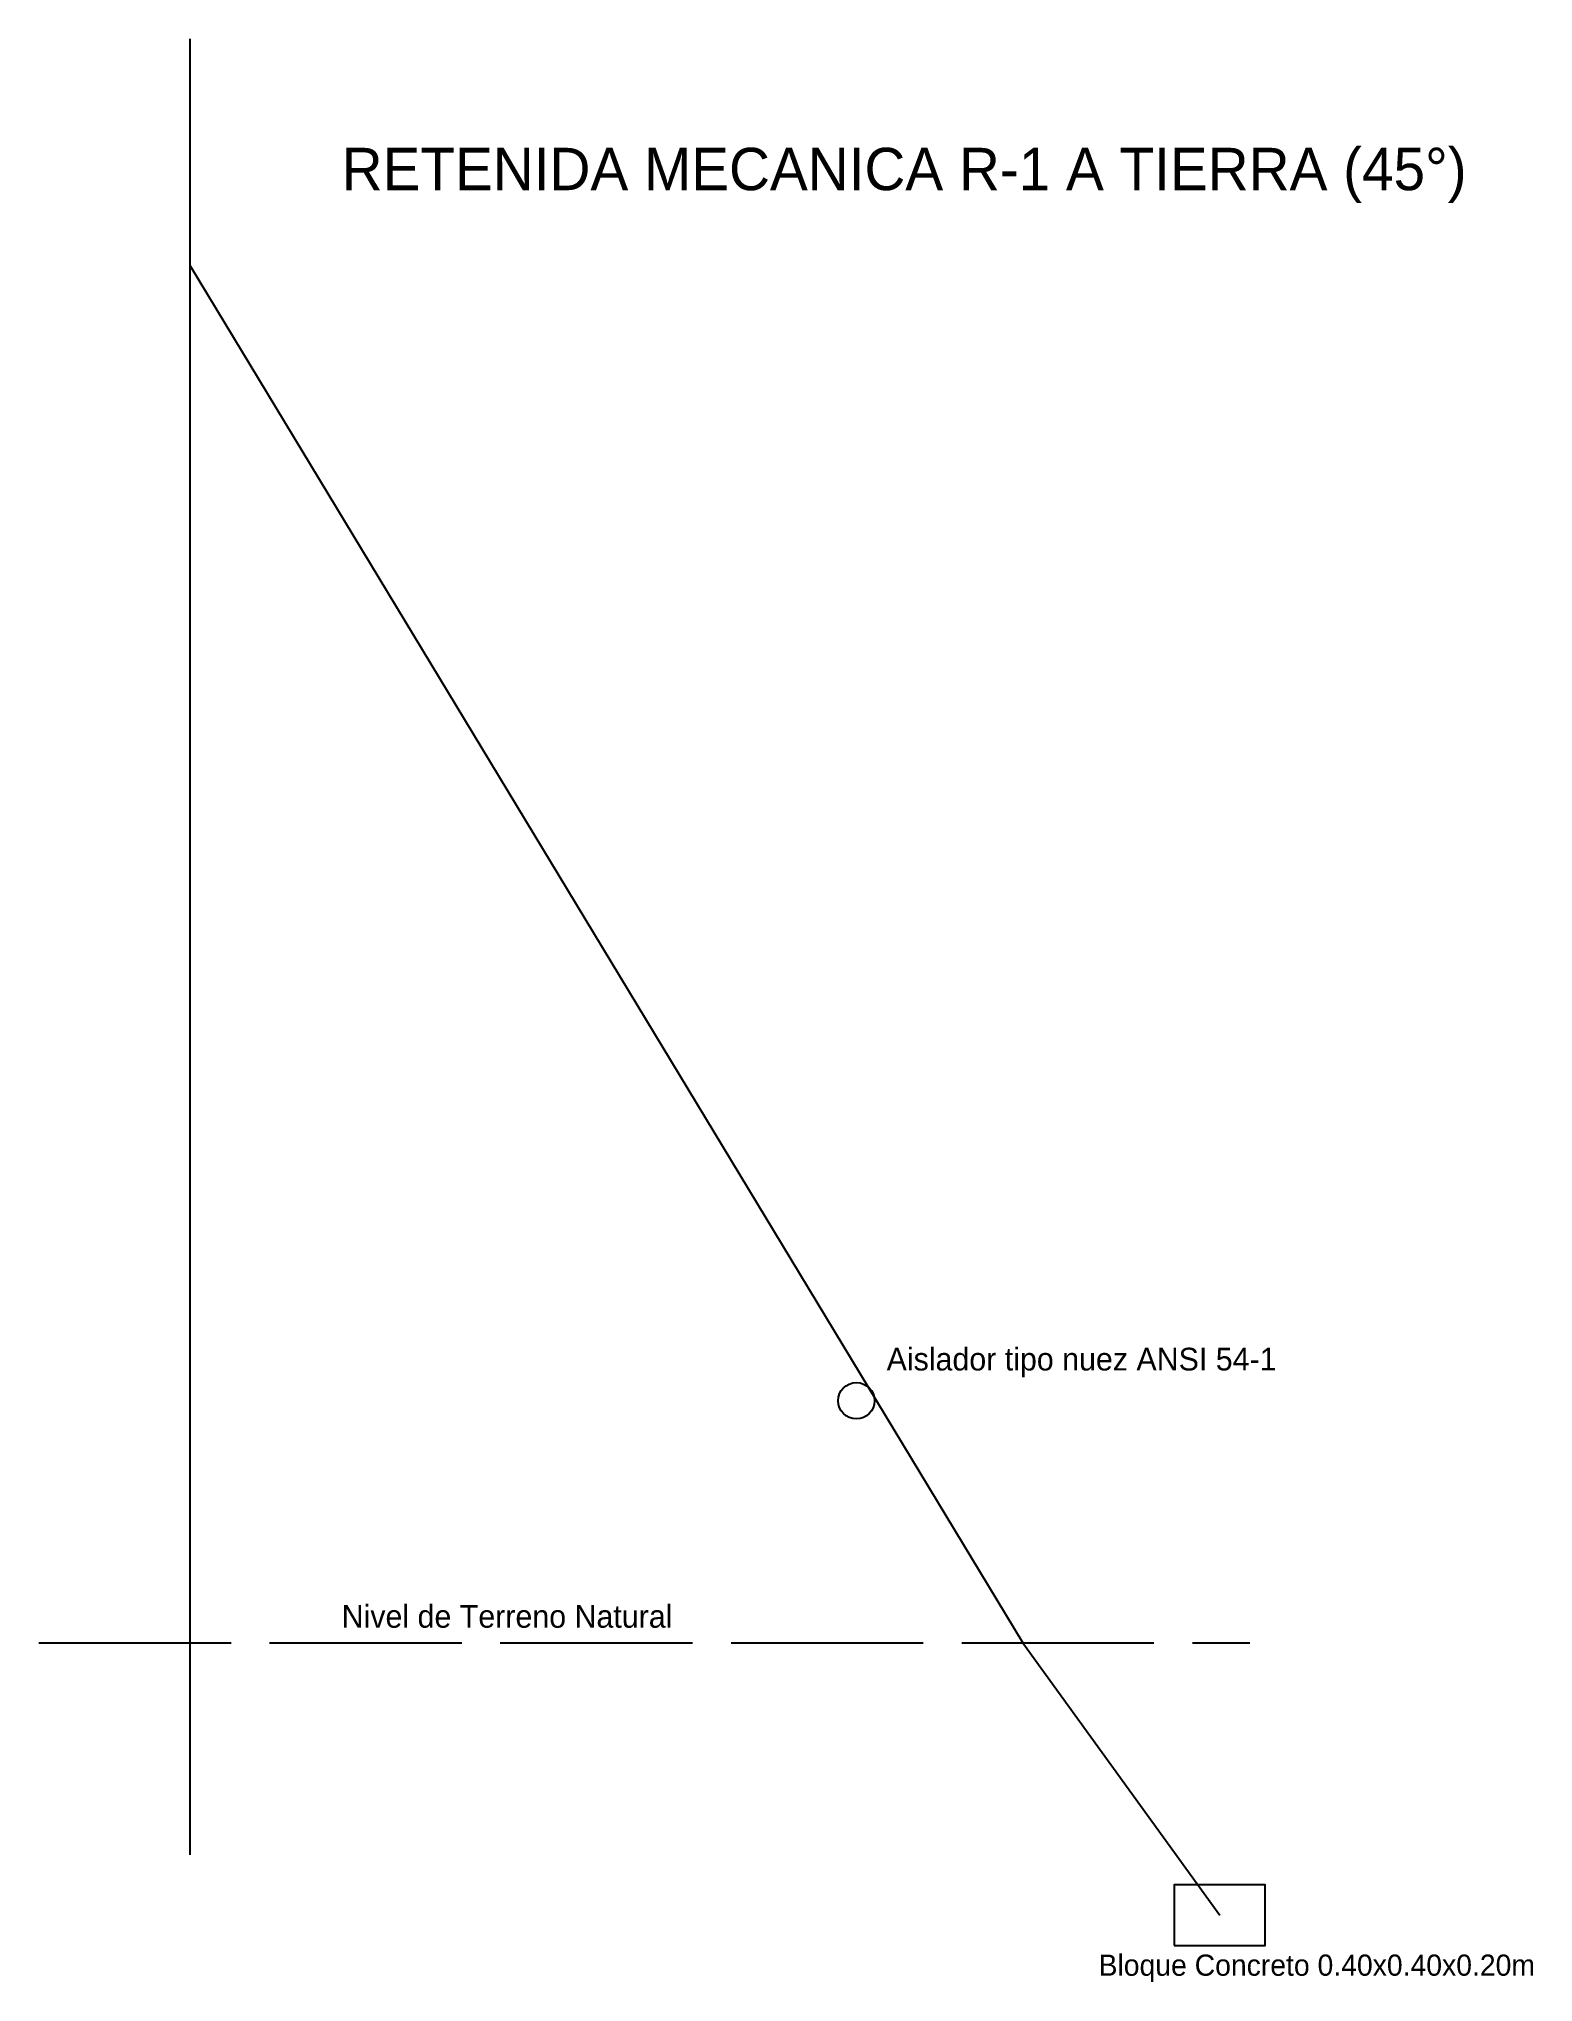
# Model space of a CAD drawing. Header units: metres. Extents: x -1 to 8.9, y -0.8 to 12.
import ezdxf

# ---------------------------------------------------------------- set-up
doc = ezdxf.new("R2010")
doc.units = ezdxf.units.M
doc.linetypes.add('DASHED', pattern=[1.524, 1.27, -0.254])
for name, color, linetype in [('AISLADORES_POLIMERICOS', 3, 'Continuous'), ('COTAS_Y_TEXTOS', 7, 'Continuous'), ('ESTRUCTURA_POSTE', 4, 'Continuous'), ('RETENIDA_ACERO', 5, 'Continuous')]:
    doc.layers.add(name, color=color, linetype=linetype)

msp = doc.modelspace()

# ---------------------------------------------------------------- linework, layer by layer
at = {"layer": 'AISLADORES_POLIMERICOS'}
msp.add_circle((4.4, 3), 0.12, dxfattribs=at)
at = {"layer": 'COTAS_Y_TEXTOS', "linetype": 'DASHED'}
msp.add_line((-1, 1.4), (7, 1.4), dxfattribs=at)
at = {"layer": 'ESTRUCTURA_POSTE'}
msp.add_line((0, 0), (0, 12), dxfattribs=at)
msp.add_lwpolyline([(6.5, -0.6), (7.1, -0.6), (7.1, -0.2), (6.5, -0.2), (6.5, -0.6)], close=True, dxfattribs=at)
at = {"layer": 'RETENIDA_ACERO'}
for p, q in [((0, 10.5), (5.5, 1.4)), ((5.5, 1.4), (6.8, -0.4))]:
    msp.add_line(p, q, dxfattribs=at)

# ---------------------------------------------------------------- texts
at = {"layer": 'COTAS_Y_TEXTOS'}
for s, height, p in [('RETENIDA MECANICA R-1 A TIERRA (45°)', 0.28, (1, 11)), ('Aislador tipo nuez ANSI 54-1', 0.15, (4.6, 3.2)), ('Nivel de Terreno Natural', 0.15, (1, 1.5)), ('Bloque Concreto 0.40x0.40x0.20m', 0.14, (6, -0.8))]:
    msp.add_text(s, height=height, dxfattribs=at).set_placement(p)

doc.saveas('drawing.dxf')
